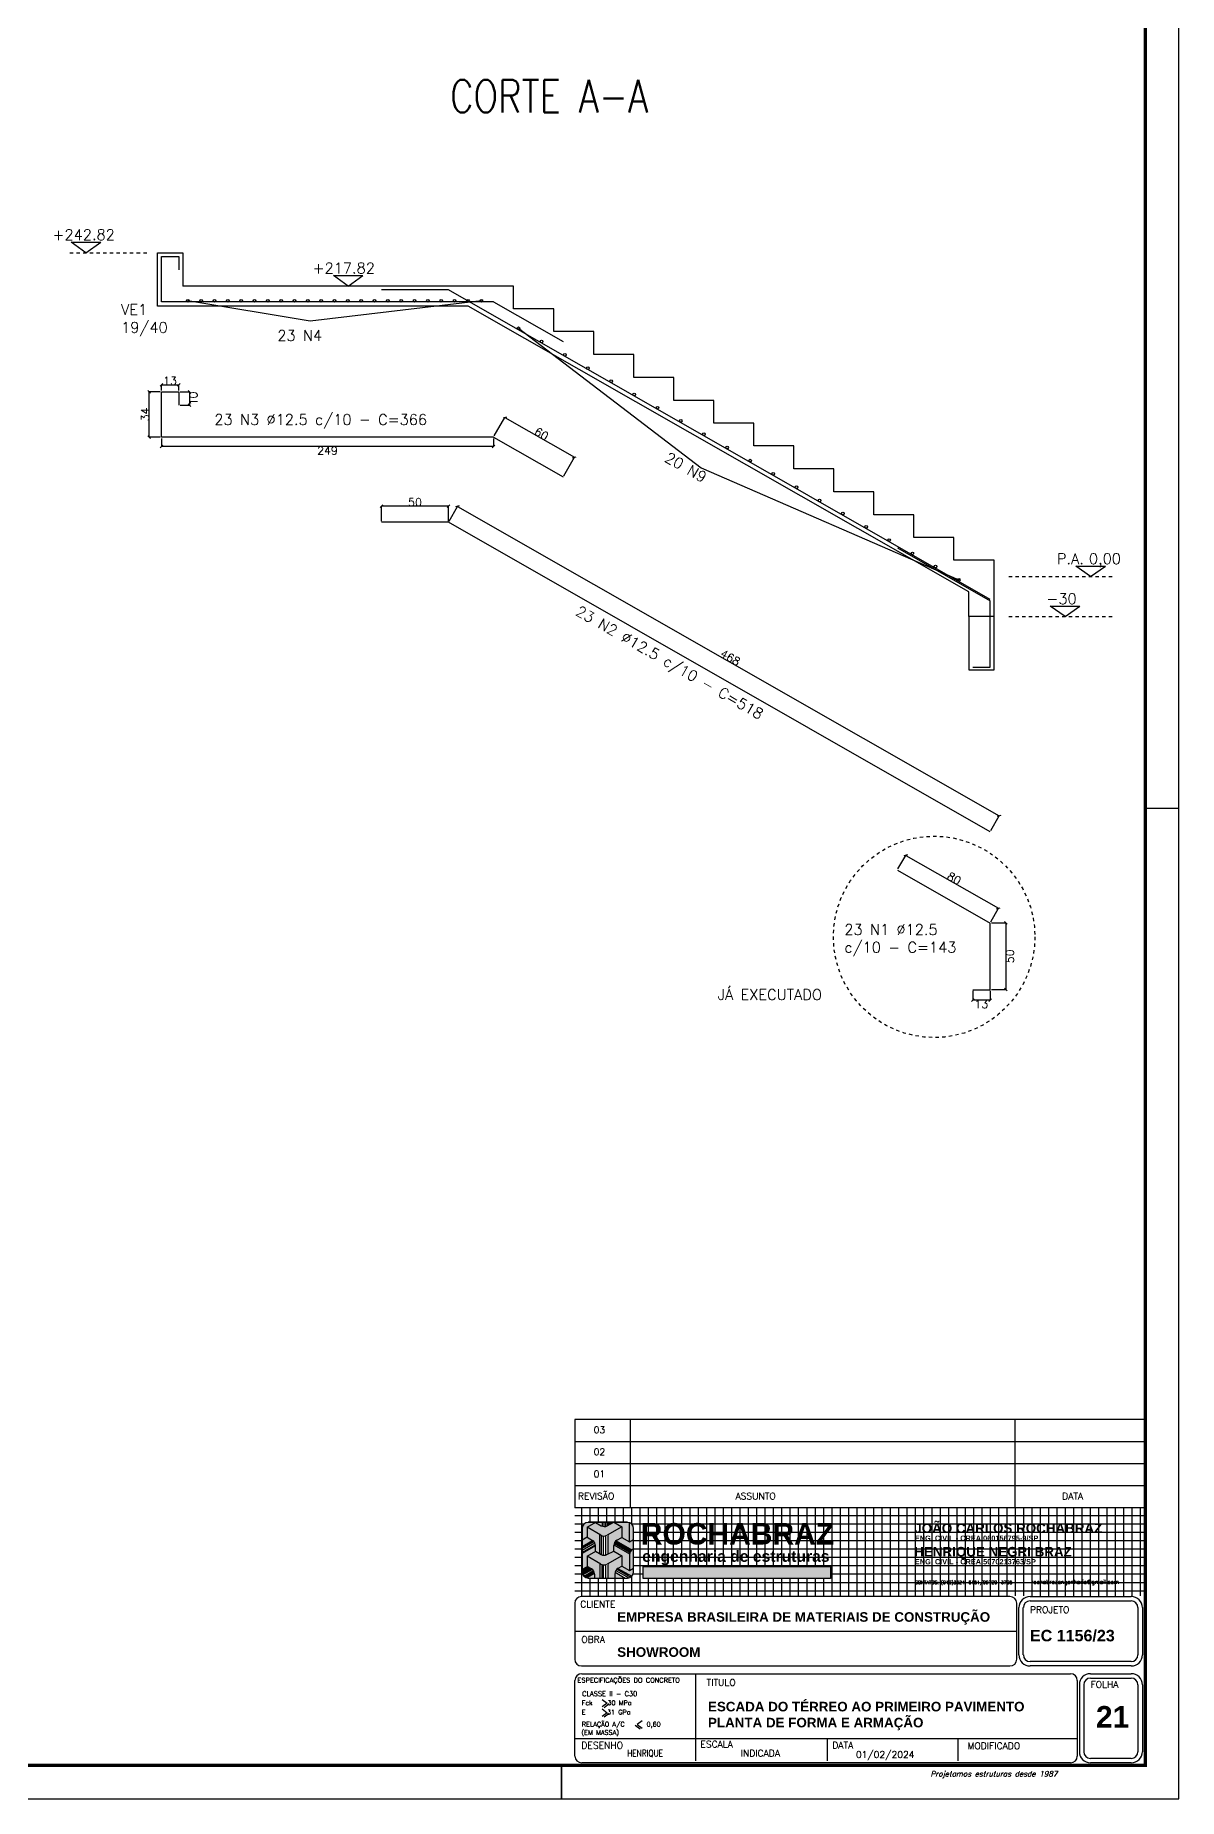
# Model space of a CAD drawing. Extents: x -2534 to -2415, y 70 to 154.
# Drawn here: x -2449.1 to -2414.8, y 70.2 to 123.1 of the extents above; entities that cross this region are included whole.
import ezdxf
from ezdxf.enums import TextEntityAlignment as Align

# ---------------------------------------------------------------- set-up
doc = ezdxf.new("R2010")
doc.units = 0
doc.header["$MEASUREMENT"] = 0
doc.linetypes.add('ESTILO_TQS_0001', pattern=[1, 0.7, -0.3])
doc.layers.get('0').update_dxf_attribs({"linetype": 'CONTINUOUS'})
doc.layers.get('Defpoints').update_dxf_attribs({"linetype": 'CONTINUOUS'})
for name, color, linetype in [('1', 1, 'CONTINUOUS'), ('2', 2, 'CONTINUOUS'), ('3', 3, 'CONTINUOUS'), ('6', 6, 'CONTINUOUS'), ('9', 9, 'CONTINUOUS'), ('ARQ-FOLHA', 7, 'CONTINUOUS'), ('F', 7, 'CONTINUOUS'), ('FINISSIMA', 1, 'CONTINUOUS'), ('G', 6, 'CONTINUOUS'), ('M', 3, 'CONTINUOUS')]:
    doc.layers.add(name, color=color, linetype=linetype)
doc.layers.add('LC-Textos', color=3, linetype='CONTINUOUS', lineweight=20)
doc.styles.add('ITALICC', font='italicc')
doc.styles.add('ROMANS', font='romans')
doc.styles.add('SANSSERIFBOLD', font='sasb____.pfb')
doc.styles.add('SIMPLEX', font='SIMPLEX.shx', dxfattribs={"width": 0.8})
doc.styles.get("Standard").update_dxf_attribs({"font": 'ROMANS.SHX'})
doc.dimstyles.new('ARMAÇAO ESCADA', dxfattribs={"dimtxt": 6, "dimasz": 2, "dimexe": 0.01, "dimexo": 1, "dimgap": 0.01, "dimtad": 2, "dimdec": 0, "dimdsep": 46, "dimtxsty": 'Standard', "dimblk": 'OBLIQUE', "dimcen": 0.09, "dimclrd": 1, "dimclre": 1, "dimclrt": 3, "dimadec": 0, "dimazin": 0, "dimtfac": 1, "dimtdec": 0, "dimtofl": 0, "dimtmove": 0, "dimatfit": 3, "dimldrblk": 'OBLIQUE', "dimfxl": 1, "dimtolj": 1, "dimtzin": 0, "dimarcsym": 0})

# ---------------------------------------------------------------- blocks, each defined once
blk = doc.blocks.new('fla0')
at = {"layer": 'ARQ-FOLHA'}
for p, q in [((5101.19, 1347.898), (5101.19, 1431.998)), ((5100.19, 1377.598), (5101.19, 1377.598)), ((5082.69, 1347.898), (5082.69, 1348.898))]:
    blk.add_line(p, q, dxfattribs=at)
at = {"layer": 'ARQ-FOLHA', "const_width": 0.1}
blk.add_lwpolyline([(5100.19, 1430.998), (4984.79, 1430.998), (4984.79, 1348.898), (5100.19, 1348.898), (5100.19, 1430.998)], dxfattribs=at)
at = {"layer": 'ARQ-FOLHA'}
blk.add_lwpolyline([(4982.29, 1347.898), (5101.19, 1347.898)], dxfattribs=at)
blk = doc.blocks.new('N1')
at = {"layer": '6', "linetype": 'Continuous'}
for p in [(4385.8, -3123.7), (4455.2, -3178.3)]:
    blk.add_line(p, (4455.2, -3163.4), dxfattribs=at)
blk.add_lwpolyline([(4442.2, -3213.3), (4455.2, -3213.3), (4455.2, -3178.3)], dxfattribs=at)
blk = doc.blocks.new('N2')
at = {"layer": '6', "linetype": 'Continuous'}
for p, q in [((4049.3, -2930.4), (3999.3, -2930.4)), ((4455.2, -3162.4), (4049.3, -2930.4))]:
    blk.add_line(p, q, dxfattribs=at)
blk = doc.blocks.new('N3')
at = {"layer": '6', "linetype": 'Continuous'}
for p, q in [((3834.2, -2939.4), (3834.2, -2905.4)), ((3834.2, -2905.4), (3847.2, -2905.4)), ((3847.2, -2905.4), (3847.2, -2915.4)), ((4083.2, -2939.4), (3834.2, -2939.4)), ((4083.2, -2939.4), (4135.3, -2969.2))]:
    blk.add_line(p, q, dxfattribs=at)
blk = doc.blocks.new('_Oblique')
at = {"color": 0, "linetype": 'ByBlock', "lineweight": -2}
blk.add_line((-0.5, -0.5), (0.5, 0.5), dxfattribs=at)
blk = doc.blocks.new('*D180')
at = {"color": 1, "linetype": 'Continuous', "lineweight": -2, "transparency": 16777216}
for p, q in [((-1624, -278.8), (-1618.2, -268.6)), ((-1618.2, -268.6), (-1548.7, -308.3)), ((-1554.5, -318.5), (-1548.7, -308.3))]:
    blk.add_line(p, q, dxfattribs=at)
at = {"layer": 'Defpoints', "color": 0, "linetype": 'Continuous', "transparency": 16777216}
for p in [(-1624.5, -279.6), (-1548.7, -308.3), (-1555, -319.3)]:
    blk.add_point(p, dxfattribs=at)
at = {"color": 1, "linetype": 'Continuous', "lineweight": -2, "transparency": 16777216, "xscale": 2, "yscale": 2, "zscale": 2}
for p, rotation in [((-1618.2, -268.6), 150.2592324149627), ((-1548.7, -308.3), 330.2592324149628)]:
    blk.add_blockref('_Oblique', p, dxfattribs=dict(at, rotation=rotation))
at = {"color": 3, "linetype": 'Continuous', "transparency": 16777216, "insert": (-1581.9, -285.9), "char_height": 6, "attachment_point": 5, "rotation": 330.2592}
blk.add_mtext('\\A1;80', dxfattribs=at)
blk = doc.blocks.new('*D181')
at = {"color": 1, "linetype": 'Continuous', "lineweight": -2, "transparency": 16777216}
for p, q in [((-1554, -319.3), (-1543.1, -319.3)), ((-1543.1, -319.3), (-1543.1, -369.2)), ((-1554, -369.2), (-1543.1, -369.2))]:
    blk.add_line(p, q, dxfattribs=at)
at = {"layer": 'Defpoints', "color": 0, "linetype": 'Continuous', "transparency": 16777216}
for p in [(-1555, -319.3), (-1555, -369.2), (-1543.1, -369.2)]:
    blk.add_point(p, dxfattribs=at)
at = {"color": 1, "linetype": 'Continuous', "lineweight": -2, "transparency": 16777216, "xscale": 2, "yscale": 2, "zscale": 2}
for p, rotation in [((-1543.1, -319.3), 90), ((-1543.1, -369.2), 270)]:
    blk.add_blockref('_Oblique', p, dxfattribs=dict(at, rotation=rotation))
at = {"color": 3, "linetype": 'Continuous', "transparency": 16777216, "insert": (-1540.1, -344.3), "char_height": 6, "attachment_point": 5, "rotation": 90}
blk.add_mtext('\\A1;50', dxfattribs=at)
blk = doc.blocks.new('*D182')
at = {"color": 1, "linetype": 'Continuous', "lineweight": -2, "transparency": 16777216}
for p, q in [((-1568, -370.2), (-1568, -377.1)), ((-1555, -377.1), (-1568, -377.1)), ((-1555, -370.2), (-1555, -377.1))]:
    blk.add_line(p, q, dxfattribs=at)
at = {"layer": 'Defpoints', "color": 0, "linetype": 'Continuous', "transparency": 16777216}
for p in [(-1568, -369.2), (-1555, -369.2), (-1568, -377.1)]:
    blk.add_point(p, dxfattribs=at)
at = {"color": 1, "linetype": 'Continuous', "lineweight": -2, "transparency": 16777216, "xscale": 2, "yscale": 2, "zscale": 2, "rotation": 180}
blk.add_blockref('_Oblique', (-1568, -377.1), dxfattribs=at)
at = {"color": 1, "linetype": 'Continuous', "lineweight": -2, "transparency": 16777216, "xscale": 2, "yscale": 2, "zscale": 2}
blk.add_blockref('_Oblique', (-1555, -377.1), dxfattribs=at)
at = {"color": 3, "linetype": 'Continuous', "transparency": 16777216, "insert": (-1561.5, -380.1), "char_height": 6, "attachment_point": 5}
blk.add_mtext('\\A1;13', dxfattribs=at)
blk = doc.blocks.new('*D183')
at = {"color": 1, "linetype": 'Continuous', "lineweight": -2, "transparency": 16777216}
for p, q in [((-1960.4, -18.1), (-1954.1, -7)), ((-1954.1, -7), (-1548.1, -238.9)), ((-1554.5, -250), (-1548.1, -238.9))]:
    blk.add_line(p, q, dxfattribs=at)
at = {"layer": 'Defpoints', "color": 0, "linetype": 'Continuous', "transparency": 16777216}
for p in [(-1960.9, -19), (-1555, -250.9), (-1548.1, -238.9)]:
    blk.add_point(p, dxfattribs=at)
at = {"color": 1, "linetype": 'Continuous', "lineweight": -2, "transparency": 16777216, "xscale": 2, "yscale": 2, "zscale": 2}
for p, rotation in [((-1954.1, -7), 150.2592324149628), ((-1548.1, -238.9), 330.2592324149628)]:
    blk.add_blockref('_Oblique', p, dxfattribs=dict(at, rotation=rotation))
at = {"color": 3, "linetype": 'Continuous', "transparency": 16777216, "insert": (-1749.6, -120.3), "char_height": 6, "attachment_point": 5, "rotation": 330.2592}
blk.add_mtext('\\A1;468', dxfattribs=at)
blk = doc.blocks.new('*D184')
at = {"color": 1, "linetype": 'Continuous', "lineweight": -2, "transparency": 16777216}
for p, q in [((-2010.9, -18), (-2010.9, -6.9)), ((-1960.9, -6.9), (-2010.9, -6.9)), ((-1960.9, -18), (-1960.9, -6.9))]:
    blk.add_line(p, q, dxfattribs=at)
at = {"layer": 'Defpoints', "color": 0, "linetype": 'Continuous', "transparency": 16777216}
for p in [(-2010.9, -6.9), (-2010.9, -19), (-1960.9, -19)]:
    blk.add_point(p, dxfattribs=at)
at = {"color": 1, "linetype": 'Continuous', "lineweight": -2, "transparency": 16777216, "xscale": 2, "yscale": 2, "zscale": 2, "rotation": 180}
blk.add_blockref('_Oblique', (-2010.9, -6.9), dxfattribs=at)
at = {"color": 1, "linetype": 'Continuous', "lineweight": -2, "transparency": 16777216, "xscale": 2, "yscale": 2, "zscale": 2}
blk.add_blockref('_Oblique', (-1960.9, -6.9), dxfattribs=at)
at = {"color": 3, "linetype": 'Continuous', "transparency": 16777216, "insert": (-1985.9, -3.9), "char_height": 6, "attachment_point": 5}
blk.add_mtext('\\A1;50', dxfattribs=at)
blk = doc.blocks.new('*D185')
at = {"color": 1, "linetype": 'Continuous', "lineweight": -2, "transparency": 16777216}
for p, q in [((-1926.5, 45.8), (-1918.6, 59.7)), ((-1918.6, 59.6), (-1866.5, 29.9)), ((-1874.4, 16), (-1866.5, 29.9))]:
    blk.add_line(p, q, dxfattribs=at)
at = {"layer": 'Defpoints', "color": 0, "linetype": 'Continuous', "transparency": 16777216}
for p in [(-1927, 44.9), (-1866.5, 29.9), (-1874.9, 15.1)]:
    blk.add_point(p, dxfattribs=at)
at = {"color": 1, "linetype": 'Continuous', "lineweight": -2, "transparency": 16777216, "xscale": 2, "yscale": 2, "zscale": 2}
for p, rotation in [((-1918.6, 59.6), 150.2592324149629), ((-1866.5, 29.9), 330.2592324149629)]:
    blk.add_blockref('_Oblique', p, dxfattribs=dict(at, rotation=rotation))
at = {"color": 3, "linetype": 'Continuous', "transparency": 16777216, "insert": (-1891.1, 47.4), "char_height": 6, "attachment_point": 5, "rotation": 330.2592}
blk.add_mtext('\\A1;60', dxfattribs=at)
blk = doc.blocks.new('*D186')
at = {"color": 1, "linetype": 'Continuous', "lineweight": -2, "transparency": 16777216}
for p, q in [((-2176, 43.9), (-2176, 37.8)), ((-1927, 43.9), (-1927, 37.8)), ((-1927, 37.8), (-2176, 37.8))]:
    blk.add_line(p, q, dxfattribs=at)
at = {"layer": 'Defpoints', "color": 0, "linetype": 'Continuous', "transparency": 16777216}
for p in [(-2176, 44.9), (-1927, 44.9), (-2176, 37.8)]:
    blk.add_point(p, dxfattribs=at)
at = {"color": 1, "linetype": 'Continuous', "lineweight": -2, "transparency": 16777216, "xscale": 2, "yscale": 2, "zscale": 2, "rotation": 180}
blk.add_blockref('_Oblique', (-2176, 37.8), dxfattribs=at)
at = {"color": 1, "linetype": 'Continuous', "lineweight": -2, "transparency": 16777216, "xscale": 2, "yscale": 2, "zscale": 2}
blk.add_blockref('_Oblique', (-1927, 37.8), dxfattribs=at)
at = {"color": 3, "linetype": 'Continuous', "transparency": 16777216, "insert": (-2051.5, 34.8), "char_height": 6, "attachment_point": 5}
blk.add_mtext('\\A1;249', dxfattribs=at)
blk = doc.blocks.new('*D188')
at = {"color": 1, "linetype": 'Continuous', "lineweight": -2, "transparency": 16777216}
for p, q in [((-2177, 78.9), (-2185.1, 78.9)), ((-2185.1, 44.9), (-2185.1, 78.9)), ((-2177, 44.9), (-2185.1, 44.9))]:
    blk.add_line(p, q, dxfattribs=at)
at = {"layer": 'Defpoints', "color": 0, "linetype": 'Continuous', "transparency": 16777216}
for p in [(-2185.1, 78.9), (-2176, 78.9), (-2176, 44.9)]:
    blk.add_point(p, dxfattribs=at)
at = {"color": 1, "linetype": 'Continuous', "lineweight": -2, "transparency": 16777216, "xscale": 2, "yscale": 2, "zscale": 2}
for p, rotation in [((-2185.1, 78.9), 90), ((-2185.1, 44.9), 270)]:
    blk.add_blockref('_Oblique', p, dxfattribs=dict(at, rotation=rotation))
at = {"color": 3, "linetype": 'Continuous', "transparency": 16777216, "insert": (-2188.1, 61.9), "char_height": 6, "attachment_point": 5, "rotation": 90}
blk.add_mtext('\\A1;34', dxfattribs=at)
blk = doc.blocks.new('*D189')
at = {"color": 1, "linetype": 'Continuous', "lineweight": -2, "transparency": 16777216}
for p, q in [((-2176, 79.9), (-2176, 84.2)), ((-2176, 84.2), (-2163, 84.2)), ((-2163, 79.9), (-2163, 84.2))]:
    blk.add_line(p, q, dxfattribs=at)
at = {"layer": 'Defpoints', "color": 0, "linetype": 'Continuous', "transparency": 16777216}
for p in [(-2163, 84.2), (-2176, 78.9), (-2163, 78.9)]:
    blk.add_point(p, dxfattribs=at)
at = {"color": 1, "linetype": 'Continuous', "lineweight": -2, "transparency": 16777216, "xscale": 2, "yscale": 2, "zscale": 2, "rotation": 180}
blk.add_blockref('_Oblique', (-2176, 84.2), dxfattribs=at)
at = {"color": 1, "linetype": 'Continuous', "lineweight": -2, "transparency": 16777216, "xscale": 2, "yscale": 2, "zscale": 2}
blk.add_blockref('_Oblique', (-2163, 84.2), dxfattribs=at)
at = {"color": 3, "linetype": 'Continuous', "transparency": 16777216, "insert": (-2169.5, 87.2), "char_height": 6, "attachment_point": 5}
blk.add_mtext('\\A1;13', dxfattribs=at)
blk = doc.blocks.new('*D190')
at = {"color": 1, "linetype": 'Continuous', "lineweight": -2, "transparency": 16777216}
for p, q in [((-2162, 78.9), (-2155, 78.9)), ((-2162, 68.9), (-2155, 68.9)), ((-2155, 78.9), (-2155, 68.9))]:
    blk.add_line(p, q, dxfattribs=at)
at = {"layer": 'Defpoints', "color": 0, "linetype": 'Continuous', "transparency": 16777216}
for p in [(-2163, 78.9), (-2163, 68.9), (-2155, 68.9)]:
    blk.add_point(p, dxfattribs=at)
at = {"color": 1, "linetype": 'Continuous', "lineweight": -2, "transparency": 16777216, "xscale": 2, "yscale": 2, "zscale": 2}
for p, rotation in [((-2155, 78.9), 90), ((-2155, 68.9), 270)]:
    blk.add_blockref('_Oblique', p, dxfattribs=dict(at, rotation=rotation))
at = {"color": 3, "linetype": 'Continuous', "transparency": 16777216, "insert": (-2152, 73.9), "char_height": 6, "attachment_point": 5, "rotation": 90}
blk.add_mtext('\\A1;10', dxfattribs=at)
blk = doc.blocks.new('AHSDKFJHASF')
at = {"layer": '1', "linetype": 'Continuous'}
for p, q in [((-2064.6, 131.8), (-2156.2, 147.2)), ((-1936.2, 147.2), (-2064.6, 131.8)), ((-1908.4, 126.5), (-1771.5, 21.9)), ((-1771.5, 21.9), (-1578.5, -62))]:
    blk.add_line(p, q, dxfattribs=at)
at = {"layer": '1', "linetype": 'ESTILO_TQS_0001'}
blk.add_circle((-1596.9, -329.7), 75.5, dxfattribs=at)
at = {"layer": '2', "linetype": 'ESTILO_TQS_0001'}
for p, q in [((-2244.5, 183.2), (-2186.8, 183.2)), ((-1540.9, -59.6), (-1461.1, -59.6)), ((-1540.9, -89.6), (-1461.1, -89.6))]:
    blk.add_line(p, q, dxfattribs=at)
at = {"layer": '3', "linetype": 'Continuous'}
for p, q in [((-2243.6, 191), (-2221.4, 191)), ((-2232.5, 183.2), (-2243.6, 191)), ((-2232.5, 183.2), (-2221.4, 191)), ((-2047.1, 166), (-2024.9, 166)), ((-2036, 158.2), (-2047.1, 166)), ((-2036, 158.2), (-2024.9, 166)), ((-1912, 158.2), (-2160, 158.2)), ((-1912, 141.1), (-1912, 158.2)), ((-1946, 143.2), (-2160, 143.2)), ((-1571, -71), (-1946, 143.2)), ((-1882, 141.1), (-1912, 141.1)), ((-1882, 124), (-1882, 141.1)), ((-1852, 124), (-1882, 124)), ((-1852, 106.8), (-1852, 124)), ((-1822, 106.8), (-1852, 106.8)), ((-1822, 89.7), (-1822, 106.8)), ((-1792, 89.7), (-1822, 89.7)), ((-1792, 72.5), (-1792, 89.7)), ((-1762, 72.5), (-1792, 72.5)), ((-1762, 55.4), (-1762, 72.5)), ((-1732, 55.4), (-1762, 55.4)), ((-1732, 38.3), (-1732, 55.4)), ((-1702, 38.3), (-1732, 38.3)), ((-1702, 21.1), (-1702, 38.3)), ((-1672, 21.1), (-1702, 21.1)), ((-1672, 4), (-1672, 21.1)), ((-1642, 4), (-1672, 4)), ((-1642, -13.2), (-1642, 4)), ((-1612, -13.2), (-1642, -13.2)), ((-1612, -30.3), (-1612, -13.2)), ((-1582, -30.3), (-1612, -30.3)), ((-1582, -47.4), (-1582, -30.3)), ((-1552, -47.4), (-1582, -47.4)), ((-1552, -59.6), (-1552, -47.4)), ((-1490.7, -51.8), (-1468.5, -51.8)), ((-1479.6, -59.6), (-1490.7, -51.8)), ((-1479.6, -59.6), (-1468.5, -51.8)), ((-1552, -89.6), (-1552, -59.6)), ((-1571, -89.6), (-1571, -71)), ((-1509.9, -81.8), (-1487.7, -81.8)), ((-1498.8, -89.6), (-1509.9, -81.8)), ((-1498.8, -89.6), (-1487.7, -81.8))]:
    blk.add_line(p, q, dxfattribs=at)
blk.add_lwpolyline([(-2160, 143.2), (-2179, 143.2), (-2179, 183.2), (-2160, 183.2), (-2160, 158.2)], dxfattribs=at)
blk.add_lwpolyline([(-1552, -89.6), (-1571, -89.6), (-1571, -129.6), (-1552, -129.6)], close=True, dxfattribs=at)
at = {"layer": '6', "linetype": 'Continuous'}
for centre in [(-2156.2, 147.2), (-2146.2, 147.2), (-2136.2, 147.2), (-2126.2, 147.2), (-2116.2, 147.2), (-2106.2, 147.2), (-2096.2, 147.2), (-2086.2, 147.2), (-2076.2, 147.2), (-2066.2, 147.2), (-2056.2, 147.2), (-2046.2, 147.2), (-2036.2, 147.2), (-2026.2, 147.2), (-2016.2, 147.2), (-2006.2, 147.2), (-1996.2, 147.2), (-1986.2, 147.2), (-1976.2, 147.2), (-1966.2, 147.2), (-1956.2, 147.2), (-1946.2, 147.2), (-1936.2, 147.2), (-1908.4, 126.5), (-1891, 116.6), (-1873.7, 106.7), (-1856.3, 96.7), (-1838.9, 86.8), (-1821.6, 76.9), (-1804.2, 67), (-1786.8, 57.1), (-1769.5, 47.1), (-1752.1, 37.2), (-1734.7, 27.3), (-1717.4, 17.4), (-1700, 7.4), (-1682.7, -2.5), (-1665.3, -12.4), (-1647.9, -22.3), (-1630.6, -32.2), (-1613.2, -42.2), (-1595.8, -52.1), (-1578.5, -62)]:
    blk.add_circle(centre, 1, dxfattribs=at)
at = {"linetype": 'Continuous'}
for name, p in [('N3', (-6010.2, 3085.7)), ('N2', (-6010.2, 3085.7)), ('N3', (-6010.2, 2984.3)), ('N2', (-6010.2, 2911.5)), ('N1', (-6010.2, 3085.7)), ('N1', (-6010.2, 2844))]:
    blk.add_blockref(name, p, dxfattribs=at)
at = {"linetype": 'Continuous', "char_height": 8, "attachment_point": 1}
for s, insert in [('+242.82', (-2257.5, 200.7)), ('+217.82', (-2062.6, 175.7)), ('VE1\\P19/40', (-2206.2, 144.5)), ('23 N4', (-2089.1, 125.1)), ('23 N3 %%C12.5 c/10 - C=366', (-2136.3, 62.1)), ('\\pi-24,l32,t32;P.A.^I0,00', (-1512.9, -42.2)), ('-30', (-1512.7, -72.2)), ('23 N1 %%C12.5\\Pc/10 - C=143', (-1664.2, -320.2)), ('\\pi-24,l32,t32;JÁ EXECUTADO', (-1767.1, -369))]:
    blk.add_mtext_dynamic_manual_height_columns(s, width=1258.453, gutter_width=40, heights=[0], dxfattribs=dict(at, insert=insert))
at = {"linetype": 'Continuous', "char_height": 8, "attachment_point": 1, "rotation": 330.2592}
for s, insert in [('20 N9', (-1795.5, 34.1)), ('23 N2 %%C12.5 c/10 - C=518', (-1862.3, -81))]:
    blk.add_mtext_dynamic_manual_height_columns(s, width=1258.453, gutter_width=40, heights=[0], dxfattribs=dict(at, insert=insert))
at = {"layer": 'LC-Textos', "color": 4, "insert": (-1959.7, 288.3), "char_height": 24.48, "width": 628.111, "attachment_point": 7, "line_spacing_factor": 0.798, "style": 'SIMPLEX'}
blk.add_mtext('CORTE A-A', dxfattribs=at)
at = {"linetype": 'Continuous'}
for base, p1, p2, picture, middle in [((-2185.1, 78.9), (-2176, 44.9), (-2176, 78.9), '*D188', (-2188.1, 61.9)), ((-2155, 68.9), (-2163, 78.9), (-2163, 68.9), '*D190', (-2152, 73.9)), ((-1543.1, -369.2), (-1555, -319.3), (-1555, -369.2), '*D181', (-1540.1, -344.3))]:
    dim = blk.add_linear_dim(base=base, p1=p1, p2=p2, angle=90, dimstyle='ARMAÇAO ESCADA', dxfattribs=at)
    dim.commit()
    dim.dimension.update_dxf_attribs({"geometry": picture, "text_midpoint": middle})
for base, p1, p2, picture, middle in [((-2163, 84.2), (-2176, 78.9), (-2163, 78.9), '*D189', (-2169.5, 87.2)), ((-2176, 37.8), (-1927, 44.9), (-2176, 44.9), '*D186', (-2051.5, 34.8)), ((-2010.9, -6.9), (-1960.9, -19), (-2010.9, -19), '*D184', (-1985.9, -3.9)), ((-1568, -377.1), (-1555, -369.2), (-1568, -369.2), '*D182', (-1561.5, -380.1))]:
    dim = blk.add_linear_dim(base=base, p1=p1, p2=p2, dimstyle='ARMAÇAO ESCADA', dxfattribs=at)
    dim.commit()
    dim.dimension.update_dxf_attribs({"geometry": picture, "text_midpoint": middle})
for p1, p2, distance, picture, middle in [((-1927, 44.9), (-1874.9, 15.1), 17, '*D185', (-1891.1, 47.4)), ((-1960.933, -18.9811), (-1554.9941, -250.9076), 13.8331, '*D183', (-1749.6081, -120.3199)), ((-1624.5, -279.6), (-1555, -319.3), 12.7, '*D180', (-1581.9, -285.9))]:
    dim = blk.add_aligned_dim(p1=p1, p2=p2, distance=distance, dimstyle='ARMAÇAO ESCADA', dxfattribs=at)
    dim.commit()
    dim.dimension.update_dxf_attribs({"geometry": picture, "text_midpoint": middle})

msp = doc.modelspace()

# ---------------------------------------------------------------- hatches: boundary and pattern name
at = {"layer": '3', "linetype": 'Continuous'}
h = msp.add_hatch(color=170, dxfattribs=at)
h.dxf.hatch_style = 1
h.paths.add_polyline_path([(-2432.54, 78.336), (-2432.289, 78.48), (-2432.294, 78.483), (-2432.509, 78.483, 0.414214), (-2432.694, 78.297), (-2432.694, 77.952), (-2432.54, 78.042)])
h.paths.add_polyline_path([(-2431.503, 78.346), (-2431.922, 78.108), (-2431.922, 77.527), (-2431.741, 77.619), (-2431.741, 77.787, -0.270042), (-2431.647, 77.948), (-2431.503, 78.03)])
h.paths.add_polyline_path([(-2431.701, 76.986), (-2431.396, 76.81), (-2431.916, 76.81), (-2431.916, 77.247), (-2431.503, 77.482), (-2431.503, 77.169), (-2431.615, 77.102), (-2431.616, 77.102, 0.20148)])
h.paths.add_polyline_path([(-2431.149, 77.695), (-2431.179, 77.677, 0.267222), (-2431.271, 77.517), (-2431.271, 77.035), (-2431.149, 77.104)])
h.paths.add_polyline_path([(-2431.149, 78.297, 0.315503), (-2431.271, 78.472), (-2431.271, 77.899), (-2431.149, 77.969)])
h.paths.add_polyline_path([(-2432.319, 76.932, 0.025994), (-2432.32, 76.951), (-2432.554, 76.816, 0.061825), (-2432.509, 76.81), (-2432.319, 76.81)])
h = msp.add_hatch(color=170, dxfattribs=at)
h.dxf.hatch_style = 1
h.paths.add_polyline_path([(-2431.741, 78.483), (-2431.926, 78.483), (-2431.926, 78.383)])
h = msp.add_hatch(color=170, dxfattribs=at)
h.dxf.hatch_style = 1
h.paths.add_polyline_path([(-2432.694, 77.547), (-2432.694, 77.088), (-2432.54, 77.172), (-2432.54, 77.472), (-2432.289, 77.615), (-2432.289, 77.781)])
at = {"layer": '6', "linetype": 'Continuous'}
h = msp.add_hatch(color=20, dxfattribs=at)
h.dxf.hatch_style = 1
h.paths.add_polyline_path([(-2432.117, 78.38, 0.05795), (-2432.078, 78.363), (-2432.078, 78.483), (-2432.283, 78.483), (-2432.289, 78.48)])
h.paths.add_polyline_path([(-2432.172, 78.12), (-2432.54, 78.336), (-2432.54, 78.036), (-2432.377, 77.935, -0.25967), (-2432.289, 77.778), (-2432.289, 77.616), (-2432.172, 77.548)])
h.paths.add_polyline_path([(-2431.503, 77.482), (-2431.503, 77.169), (-2431.271, 77.035), (-2431.271, 77.517, -0.030686), (-2431.269, 77.54), (-2431.74, 77.811, 0.033151), (-2431.741, 77.787), (-2431.741, 77.619)])
h.paths.add_polyline_path([(-2431.271, 78.472, 0.087301), (-2431.334, 78.483), (-2431.741, 78.483), (-2431.503, 78.346), (-2431.503, 78.027), (-2431.271, 77.899)])
h.paths.add_polyline_path([(-2432.54, 77.472), (-2432.54, 77.172), (-2432.407, 77.09, -0.25967), (-2432.319, 76.932), (-2432.319, 76.81), (-2432.16, 76.81), (-2432.16, 77.249)])
h.paths.add_polyline_path([(-2431.701, 76.986, 0.058973), (-2431.706, 76.943), (-2431.706, 76.81), (-2431.396, 76.81)])
at = {"layer": '9', "linetype": 'Continuous'}
h = msp.add_hatch(dxfattribs=at)
h.set_pattern_fill('NET', color=256, scale=2)
h.set_pattern_definition([(0, (-2641.70047, 46.1829), (0, 0.25), []), (90, (-2641.70047, 46.1829), (-0.25, 2e-17), [])])
h.paths.add_polyline_path([(-2415.808, 78.917), (-2432.905, 78.917), (-2432.905, 76.279), (-2415.808, 76.279)])
h.paths.add_polyline_path([(-2425.242, 77.155), (-2425.242, 76.797), (-2430.858, 76.797), (-2430.858, 77.155)], flags=16)
h.paths.add_polyline_path([(-2431.149, 76.996, -0.414214), (-2431.334, 76.81), (-2432.509, 76.81, -0.414214), (-2432.694, 76.996), (-2432.694, 78.297, -0.414214), (-2432.509, 78.483), (-2431.334, 78.483, -0.414214), (-2431.149, 78.297)], flags=16)
h.paths.add_polyline_path([(-2432.398, 77.084), (-2432.679, 76.922), (-2432.67, 76.904), (-2432.381, 77.07, 0.029753)], flags=0)
h.paths.add_polyline_path([(-2432.289, 77.778), (-2432.289, 77.616), (-2432.172, 77.548), (-2432.172, 78.12), (-2432.54, 78.336), (-2432.54, 78.036), (-2432.374, 77.933), (-2432.374, 77.933, -0.254018)], flags=0)
h.paths.add_polyline_path([(-2431.503, 78.03), (-2431.506, 78.029), (-2431.503, 78.027)], flags=0)
h.paths.add_polyline_path([(-2431.271, 77.517), (-2431.271, 77.035), (-2431.503, 77.169), (-2431.503, 77.482), (-2431.946, 77.231, -0.265681), (-2432.13, 77.231), (-2432.54, 77.472), (-2432.54, 77.172), (-2432.694, 77.082), (-2432.694, 77.088), (-2432.54, 77.172), (-2432.54, 77.472), (-2432.13, 77.231, 0.265681), (-2431.946, 77.231), (-2431.503, 77.482), (-2431.741, 77.619), (-2431.943, 77.517, -0.258851), (-2432.123, 77.52), (-2432.123, 78.092, 0.254262), (-2431.946, 78.095), (-2431.503, 78.346), (-2431.741, 78.483), (-2431.936, 78.378, -0.261618), (-2432.117, 78.38), (-2432.294, 78.483), (-2431.741, 78.483), (-2431.503, 78.346), (-2431.922, 78.108), (-2431.922, 77.527), (-2431.741, 77.619), (-2431.741, 77.787, -0.224324), (-2431.674, 77.93), (-2431.205, 77.659, 0.221782)], flags=0)
h.paths.add_polyline_path([(-2431.237, 77.624), (-2431.707, 77.895), (-2431.715, 77.882), (-2431.246, 77.611)], flags=0)
h.paths.add_polyline_path([(-2419.247, 76.555), (-2416.287, 76.555), (-2416.287, 76.793), (-2419.247, 76.793)], flags=24)
h.paths.add_polyline_path([(-2422.739, 76.562), (-2419.425, 76.562), (-2419.425, 76.789), (-2422.739, 76.789)], flags=24)
h.paths.add_polyline_path([(-2422.758, 77.176), (-2419.114, 77.176), (-2419.114, 77.425), (-2422.758, 77.425)], flags=24)
h.paths.add_polyline_path([(-2422.812, 77.358), (-2418.019, 77.358), (-2418.019, 77.828), (-2422.812, 77.828)], flags=24)
h.paths.add_polyline_path([(-2422.758, 77.88), (-2419.041, 77.88), (-2419.041, 78.129), (-2422.758, 78.129)], flags=24)
h.paths.add_polyline_path([(-2422.826, 78.06), (-2417.108, 78.06), (-2417.108, 78.617), (-2422.826, 78.617)], flags=24)
h.paths.add_polyline_path([(-2430.999, 77.087), (-2425.267, 77.087), (-2425.267, 77.744), (-2430.999, 77.744)], flags=24)
h.paths.add_polyline_path([(-2431.1, 77.629), (-2425.073, 77.629), (-2425.073, 78.639), (-2431.1, 78.639)], flags=24)
h = msp.add_hatch(color=256, dxfattribs=at)
h.dxf.hatch_style = 1
h.paths.add_polyline_path([(-2431.503, 78.346), (-2431.741, 78.483), (-2431.936, 78.378, -0.261618), (-2432.117, 78.38), (-2432.289, 78.48), (-2432.54, 78.336), (-2432.132, 78.096, 0.2681), (-2431.946, 78.095)])
h.paths.add_polyline_path([(-2431.503, 77.482), (-2431.741, 77.619), (-2431.951, 77.513, -0.246654), (-2432.123, 77.52), (-2432.172, 77.548), (-2432.289, 77.616), (-2432.54, 77.472), (-2432.13, 77.231, 0.265681), (-2431.946, 77.231)])
h.paths.add_polyline_path([(-2431.149, 77.969), (-2431.271, 77.899), (-2431.506, 78.029), (-2431.647, 77.948, 0.043107), (-2431.674, 77.93), (-2431.205, 77.659, -0.042898), (-2431.179, 77.677), (-2431.149, 77.695)])
h.paths.add_polyline_path([(-2432.544, 78.039), (-2432.694, 77.952), (-2432.694, 77.729), (-2432.359, 77.922, 0.030236), (-2432.377, 77.935)])
h.paths.add_polyline_path([(-2431.503, 77.169), (-2431.615, 77.102), (-2431.204, 76.864, 0.200035), (-2431.149, 76.996), (-2431.149, 77.104), (-2431.271, 77.035)])
h = msp.add_hatch(color=256, dxfattribs=at)
h.dxf.hatch_style = 1
h.paths.add_polyline_path([(-2432.398, 77.084, 0.013793), (-2432.407, 77.09), (-2432.54, 77.172), (-2432.694, 77.088), (-2432.694, 76.996, 0.102803), (-2432.679, 76.922)])
h = msp.add_hatch(color=256, dxfattribs=at)
h.dxf.hatch_style = 1
h.paths.add_polyline_path([(-2425.242, 77.155), (-2430.858, 77.155), (-2430.858, 76.797), (-2425.242, 76.797)])

# ---------------------------------------------------------------- linework, layer by layer
msp.add_line((-2433.308, 71.194), (-2433.308, 70.194))
msp.add_lwpolyline([(-2430.858, 77.155), (-2425.242, 77.155), (-2425.242, 76.797), (-2430.858, 76.797)], close=True, dxfattribs=at)
at = {"layer": 'F', "color": 24}
for p, q in [((-2432.131, 78.096), (-2432.54, 78.336)), ((-2431.503, 78.346), (-2431.945, 78.095)), ((-2432.13, 77.231), (-2432.54, 77.472)), ((-2431.503, 77.482), (-2431.945, 77.231))]:
    msp.add_line(p, q, dxfattribs=at)
at = {"layer": 'F'}
for p, q in [((-2432.09, 73.167), (-2431.942, 73.056)), ((-2431.942, 73.056), (-2432.09, 72.945)), ((-2431.879, 73.035), (-2432.027, 72.924)), ((-2432.09, 72.885), (-2431.942, 72.774)), ((-2431.942, 72.774), (-2432.09, 72.663)), ((-2431.879, 72.753), (-2432.027, 72.642)), ((-2430.891, 72.535), (-2431.039, 72.424)), ((-2431.101, 72.403), (-2430.953, 72.292)), ((-2431.039, 72.424), (-2430.891, 72.313))]:
    msp.add_line(p, q, dxfattribs=at)
at = {"layer": 'F', "color": 24}
for centre in [(-2432.037, 78.256), (-2432.037, 77.392)]:
    msp.add_arc(centre, 0.185, 239.5203, 299.5526, dxfattribs=at)
at = {"layer": 'FINISSIMA'}
for p, q in [((-2415.777, 81.562), (-2432.905, 81.562)), ((-2432.905, 81.562), (-2432.905, 80.901)), ((-2431.247, 81.562), (-2431.247, 80.901)), ((-2419.717, 81.562), (-2419.717, 80.901)), ((-2415.777, 80.901), (-2432.905, 80.901)), ((-2432.905, 80.901), (-2432.905, 80.24)), ((-2431.247, 80.901), (-2431.247, 80.24)), ((-2419.717, 80.901), (-2419.717, 80.24)), ((-2415.777, 80.24), (-2432.905, 80.24)), ((-2432.905, 80.24), (-2432.905, 79.578)), ((-2431.247, 80.24), (-2431.247, 79.578)), ((-2419.717, 80.24), (-2419.717, 79.578)), ((-2415.777, 79.578), (-2432.905, 79.578)), ((-2432.905, 79.578), (-2432.905, 78.917)), ((-2431.247, 79.578), (-2431.247, 78.917)), ((-2419.717, 79.578), (-2419.717, 78.917)), ((-2415.777, 78.917), (-2432.905, 78.917)), ((-2419.264, 76.257), (-2416.231, 76.257)), ((-2419.598, 74.508), (-2419.598, 75.924)), ((-2415.897, 75.924), (-2415.897, 74.508)), ((-2432.913, 75.216), (-2419.665, 75.216)), ((-2416.231, 74.175), (-2419.264, 74.175)), ((-2429.278, 71.331), (-2429.278, 73.943)), ((-2417.786, 73.61), (-2417.786, 71.604)), ((-2417.453, 73.943), (-2416.231, 73.943)), ((-2415.897, 73.61), (-2415.897, 71.604)), ((-2417.847, 71.993), (-2432.905, 71.993)), ((-2425.347, 71.993), (-2425.347, 71.331)), ((-2421.415, 71.331), (-2421.415, 71.993)), ((-2416.231, 71.271), (-2417.453, 71.271))]:
    msp.add_line(p, q, dxfattribs=at)
at = {"layer": 'FINISSIMA', "color": 24}
for p, q in [((-2432.694, 78.297), (-2432.694, 76.996)), ((-2432.54, 78.336), (-2432.283, 78.483)), ((-2432.54, 78.336), (-2432.54, 78.036)), ((-2432.509, 78.483), (-2431.334, 78.483)), ((-2431.334, 78.483), (-2432.509, 78.483)), ((-2432.289, 78.48), (-2432.117, 78.38)), ((-2432.078, 78.363), (-2432.078, 78.483)), ((-2432.029, 78.355), (-2432.029, 78.483)), ((-2431.982, 78.36), (-2431.982, 78.483)), ((-2431.936, 78.378), (-2431.741, 78.483)), ((-2431.926, 78.383), (-2431.926, 78.483)), ((-2431.741, 78.483), (-2431.503, 78.346)), ((-2431.503, 78.346), (-2431.503, 78.027)), ((-2431.271, 77.899), (-2431.271, 78.472)), ((-2431.149, 76.996), (-2431.149, 78.297)), ((-2432.54, 78.042), (-2432.694, 77.952)), ((-2432.379, 77.93), (-2432.694, 77.748)), ((-2432.359, 77.922), (-2432.694, 77.729)), ((-2432.337, 77.901), (-2432.694, 77.695)), ((-2432.308, 77.858), (-2432.694, 77.635)), ((-2432.292, 77.81), (-2432.694, 77.578)), ((-2432.289, 77.781), (-2432.694, 77.547)), ((-2432.54, 78.036), (-2432.377, 77.935)), ((-2432.289, 77.616), (-2432.289, 77.778)), ((-2432.172, 78.12), (-2432.172, 77.548)), ((-2432.123, 78.092), (-2432.123, 77.52)), ((-2432.056, 78.071), (-2432.056, 77.498)), ((-2432.056, 78.071), (-2432.056, 77.529)), ((-2431.995, 78.075), (-2431.995, 77.504)), ((-2431.922, 78.107), (-2431.922, 77.529)), ((-2431.741, 77.619), (-2431.741, 77.787)), ((-2431.74, 77.811), (-2431.269, 77.54)), ((-2431.732, 77.844), (-2431.262, 77.573)), ((-2431.715, 77.882), (-2431.246, 77.611)), ((-2431.707, 77.895), (-2431.237, 77.624)), ((-2431.692, 77.913), (-2431.222, 77.642)), ((-2431.674, 77.93), (-2431.205, 77.659)), ((-2431.647, 77.948), (-2431.503, 78.03)), ((-2431.503, 78.027), (-2431.271, 77.899)), ((-2431.271, 77.899), (-2431.149, 77.969)), ((-2432.694, 77.648), (-2432.694, 77.088)), ((-2432.54, 77.472), (-2432.283, 77.619)), ((-2432.54, 77.472), (-2432.54, 77.172)), ((-2432.289, 77.616), (-2432.172, 77.548)), ((-2432.172, 77.548), (-2432.123, 77.52)), ((-2432.16, 77.249), (-2432.16, 76.81)), ((-2432.105, 77.219), (-2432.105, 76.81)), ((-2432.056, 77.207), (-2432.056, 76.81)), ((-2431.995, 77.211), (-2431.995, 76.81)), ((-2431.951, 77.513), (-2431.741, 77.619)), ((-2431.916, 77.247), (-2431.916, 76.81)), ((-2431.741, 77.619), (-2431.503, 77.482)), ((-2431.503, 77.482), (-2431.503, 77.169)), ((-2431.271, 77.517), (-2431.271, 77.035)), ((-2431.178, 77.678), (-2431.149, 77.695)), ((-2432.398, 77.084), (-2432.679, 76.922)), ((-2432.381, 77.07), (-2432.67, 76.904)), ((-2432.347, 77.03), (-2432.637, 76.862)), ((-2432.33, 76.996), (-2432.605, 76.837)), ((-2432.322, 76.966), (-2432.572, 76.821)), ((-2432.32, 76.951), (-2432.554, 76.816)), ((-2432.54, 77.172), (-2432.407, 77.09)), ((-2432.509, 76.81), (-2431.334, 76.81)), ((-2432.319, 76.932), (-2432.319, 76.808)), ((-2431.706, 76.943), (-2431.706, 76.808)), ((-2431.701, 76.986), (-2431.396, 76.81)), ((-2431.678, 77.04), (-2431.29, 76.816)), ((-2431.644, 77.081), (-2431.23, 76.842)), ((-2431.616, 77.102), (-2431.204, 76.864)), ((-2431.612, 77.104), (-2431.503, 77.169)), ((-2431.503, 77.169), (-2431.271, 77.035)), ((-2431.271, 77.035), (-2431.149, 77.104))]:
    msp.add_line(p, q, dxfattribs=at)
for centre, start, end in [((-2432.509, 78.297), 90, 180), ((-2432.509, 78.297), 90, 180), ((-2432.024, 78.541), 239.8124, 298.4565), ((-2431.334, 78.297), 0, 90), ((-2432.475, 77.778), 0, 58.2261), ((-2431.556, 77.787), 119.5526, 180), ((-2432.031, 77.68), 239.8124, 295.5018), ((-2431.085, 77.517), 119.8445, 180), ((-2432.509, 76.996), 180, 270), ((-2432.505, 76.932), 0, 58.2261), ((-2431.52, 76.943), 119.5526, 180), ((-2431.334, 76.996), 270, 0)]:
    msp.add_arc(centre, 0.185, start, end, dxfattribs=at)
at = {"layer": 'FINISSIMA'}
for centre, start, end in [((-2419.264, 75.924), 90, 180), ((-2416.231, 75.924), 0, 90), ((-2419.264, 74.508), 180, 270), ((-2416.231, 74.508), 270, 0), ((-2417.453, 73.61), 90, 180), ((-2416.231, 73.61), 0, 90), ((-2417.453, 71.604), 180, 270), ((-2416.231, 71.604), 270, 0)]:
    msp.add_arc(centre, 0.333, start, end, dxfattribs=at)
at = {"layer": 'G'}
for p, q in [((-2419.466, 74.508), (-2419.466, 75.924)), ((-2419.264, 76.125), (-2416.231, 76.125)), ((-2416.03, 75.924), (-2416.03, 74.508)), ((-2416.231, 74.307), (-2419.264, 74.307))]:
    msp.add_line(p, q, dxfattribs=at)
for centre, start, end in [((-2419.264, 75.924), 90, 180), ((-2416.231, 75.924), 0, 90), ((-2419.264, 74.508), 180, 270), ((-2416.231, 74.508), 270, 0)]:
    msp.add_arc(centre, 0.201, start, end, dxfattribs=at)
at = {"layer": 'M'}
for p, q in [((-2419.866, 76.257), (-2432.711, 76.257)), ((-2432.913, 76.056), (-2432.913, 74.376)), ((-2419.665, 74.376), (-2419.665, 76.056)), ((-2432.711, 74.175), (-2419.866, 74.175)), ((-2432.905, 71.472), (-2432.905, 73.742)), ((-2432.704, 73.943), (-2418.048, 73.943)), ((-2417.847, 73.742), (-2417.847, 71.472)), ((-2417.654, 73.61), (-2417.654, 71.604)), ((-2417.453, 73.811), (-2416.231, 73.811)), ((-2416.03, 73.61), (-2416.03, 71.604)), ((-2416.231, 71.403), (-2417.453, 71.403)), ((-2418.048, 71.271), (-2432.704, 71.271))]:
    msp.add_line(p, q, dxfattribs=at)
for centre, start, end in [((-2432.711, 76.056), 90, 180), ((-2419.866, 76.056), 0, 90), ((-2432.711, 74.376), 180, 270), ((-2419.866, 74.376), 270, 0), ((-2432.704, 73.742), 90, 180), ((-2418.048, 73.742), 0, 90), ((-2418.048, 73.742), 0, 90), ((-2417.453, 73.61), 90, 180), ((-2416.231, 73.61), 0, 90), ((-2432.704, 71.472), 180, 270), ((-2418.048, 71.472), 270, 0), ((-2417.453, 71.604), 180, 270), ((-2416.231, 71.604), 270, 0)]:
    msp.add_arc(centre, 0.201, start, end, dxfattribs=at)

# ---------------------------------------------------------------- block references
msp.add_blockref('fla0', (-7515.997, -1277.704))
at = {"linetype": 'Continuous', "xscale": 0.04, "yscale": 0.04, "zscale": 0.04}
msp.add_blockref('AHSDKFJHASF', (-2358.264, 109.226), dxfattribs=at)

# ---------------------------------------------------------------- texts
at = {"layer": 'F', "style": 'ROMANS'}
for s, height, p in [('03', 0.2012, (-2432.345, 81.154)), ('02', 0.2012, (-2432.345, 80.493)), ('01', 0.2012, (-2432.345, 79.832)), ('REVISÃO', 0.2012, (-2432.814, 79.17)), ('ASSUNTO', 0.2012, (-2428.094, 79.17)), ('DATA', 0.2012, (-2418.302, 79.17)), ('CONTATOS: (019)3524-6151/99729-3705', 0.09941, (-2422.715, 76.633)), ('rochabrazengenharia@gmail.com', 0.11929, (-2419.23, 76.634)), ('CLIENTE', 0.2012, (-2432.748, 75.927)), ('PROJETO  ', 0.2012, (-2419.267, 75.761)), ('OBRA', 0.2012, (-2432.714, 74.869)), ('TITULO', 0.2012, (-2428.96, 73.579)), ('FOLHA', 0.2012, (-2417.45, 73.52)), ('Fck    30 MPa', 0.14087, (-2432.7, 73)), ('CLASSE II - C30', 0.1449, (-2432.69, 73.27)), ('E      31 GPa', 0.14087, (-2432.7, 72.719)), ('RELAÇÃO A/C', 0.14087, (-2432.7, 72.356)), ('0,60', 0.1409, (-2430.76, 72.356)), ('(EM MASSA)', 0.1409, (-2432.714, 72.113)), ('ESCALA', 0.2012, (-2429.146, 71.728)), ('DESENHO', 0.2012, (-2432.714, 71.695)), ('DATA', 0.2012, (-2425.193, 71.696)), ('MODIFICADO', 0.2012, (-2421.138, 71.681))]:
    msp.add_text(s, height=height, dxfattribs=at).set_placement(p)
at = {"layer": 'FINISSIMA', "style": 'ROMANS', "width": 0.8}
msp.add_text('HENRIQUE', height=0.2012, dxfattribs=at).set_placement((-2431.337, 71.457))
at = {"layer": 'FINISSIMA'}
for s, height, style, p in [('INDICADA', 0.2012, 'ROMANS', (-2427.942, 71.457)), ('01/02/2024', 0.2012, 'ROMANS', (-2424.486, 71.416)), ('Projetamos estruturas desde 1987', 0.15972, 'ITALICC', (-2422.249, 70.862))]:
    msp.add_text(s, height=height, dxfattribs=dict(at, style=style)).set_placement(p)
at = {"layer": 'M', "color": 170, "style": 'SANSSERIFBOLD'}
msp.add_text('ROCHABRAZ', height=0.6438, dxfattribs=at).set_placement((-2430.932, 77.817))
at = {"layer": 'M', "color": 7, "style": 'SANSSERIFBOLD'}
for s, height, p in [('JOÃO CARLOS ROCHABRAZ', 0.28697, (-2422.734, 78.162)), ('HENRIQUE NEGRI BRAZ', 0.28697, (-2422.734, 77.458)), ('ENG. CIVIL - CREA 060156795-9/SP', 0.15783, (-2422.717, 77.927)), ('ENG. CIVIL - CREA 5070213763/SP', 0.15783, (-2422.717, 77.223))]:
    msp.add_text(s, height=height, dxfattribs=at).set_placement(p)
at = {"layer": 'M', "color": 160, "style": 'SANSSERIFBOLD'}
msp.add_text('engenharia de estruturas', height=0.33641, dxfattribs=at).set_placement((-2430.89, 77.298))
at = {"layer": 'M', "color": 3, "style": 'SANSSERIFBOLD'}
for s, height, p in [('EMPRESA BRASILEIRA DE MATERIAIS DE CONSTRUÇÃO', 0.28697, (-2431.64, 75.501)), ('EC 1156/23', 0.3444, (-2419.266, 74.914)), ('SHOWROOM', 0.287, (-2431.64, 74.449)), ('ESCADA DO TÉRREO AO PRIMEIRO PAVIMENTO', 0.28697, (-2428.918, 72.813)), ('PLANTA DE FORMA E ARMAÇÃO', 0.28697, (-2428.918, 72.334))]:
    msp.add_text(s, height=height, dxfattribs=at).set_placement(p)
at = {"layer": 'M', "style": 'ROMANS'}
msp.add_text('ESPECIFICAÇÕES DO CONCRETO', height=0.1449, dxfattribs=at).set_placement((-2432.831, 73.676))
at = {"layer": 'M', "style": 'SANSSERIFBOLD'}
msp.add_text('21', height=0.644, dxfattribs=at).set_placement((-2416.789, 72.329), align=Align.CENTER)

doc.saveas('drawing.dxf')
